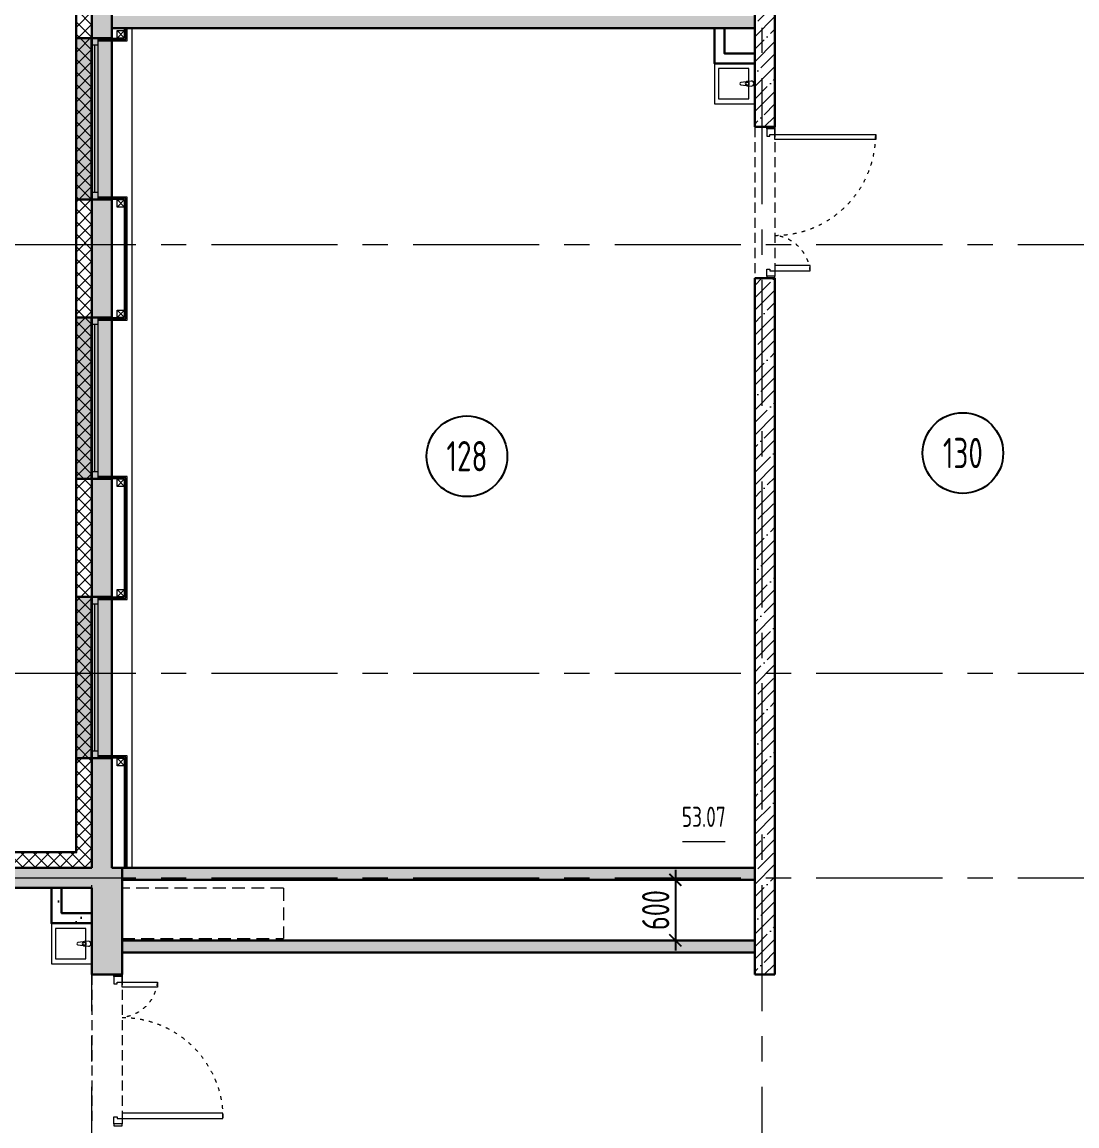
# Model space of a CAD drawing. Header units: millimetres. Extents: x -265044 to 366616, y 0 to 292181.
# Drawn here: x -206246 to -195783, y 62256 to 73201 of the extents above; entities that cross this region are included whole.
import ezdxf
from ezdxf import colors
from ezdxf.entities.mleader import LeaderData, LeaderLine
from ezdxf.enums import TextEntityAlignment as Align
from ezdxf.math import Vec2, Vec3

# ---------------------------------------------------------------- set-up
doc = ezdxf.new("R2010")
doc.units = ezdxf.units.MM
doc.header["$MEASUREMENT"] = 0
doc.header["$PDMODE"] = 3
doc.header["$PDSIZE"] = -4
for name, pattern in [('ACAD_ISO03W100', [30, 12, -18]), ('ADSK_Штриховая_ш2 п1', [3, 2, -1]), ('CENTER', [2, 1.25, -0.25, 0.25, -0.25]), ('HIDDEN2', [4.7625, 3.175, -1.5875])]:
    doc.linetypes.add(name, pattern=pattern)
doc.layers.get('0').update_dxf_attribs({"color": 250, "lineweight": 9})
doc.layers.get('Defpoints').update_dxf_attribs({"color": 6})
for name, color, linetype, lineweight in [('_0', 250, 'Continuous', 9), ('АР_Двери', 5, 'Continuous', 18), ('АР_Маркер экспликации', 239, 'Continuous', 13), ('АР_Навесной фасад', 5, 'Continuous', 5), ('АР_Номер помещения', 1, 'Continuous', 25), ('АР_Окна БЛОК', 250, 'Continuous', 13), ('АР_Оси', 193, 'Continuous', 9), ('АР_Отметки', 250, 'Continuous', 15), ('АР_Перегородки газоблок', 165, 'Continuous', 30), ('АР_Перегородки газоблок_Штрих', 165, 'Continuous', 5), ('АР_Подоконники', 163, 'Continuous', 9), ('АР_Помещения_площадь', 19, 'Continuous', 9), ('АР_Сущ Несущая стена', 202, 'Continuous', 30), ('АР_тонкая линия', 250, 'Continuous', 0), ('АР_Утеплитель', 250, 'Continuous', 9), ('АР_Штриховка монолит', 250, 'Continuous', 9), ('Размер шахт', 95, 'Continuous', 9), ('Сан.техника', 153, 'Continuous', 9), ('Эвакуация', 7, 'Continuous', 9)]:
    doc.layers.add(name, color=color, linetype=linetype, lineweight=lineweight)
doc.styles.add('ISOCPEUR', font='isocpeur.ttf', dxfattribs={"width": 0.7})
doc.styles.get("Standard").update_dxf_attribs({"font": 'isocpeur.ttf'})
doc.dimstyles.new('R_100', dxfattribs={"dimtxt": 270, "dimasz": 120, "dimexe": 100, "dimexo": 0, "dimgap": 60, "dimtad": 1, "dimdec": 0, "dimrnd": 5, "dimzin": 0, "dimdsep": 46, "dimtxsty": 'ISOCPEUR', "dimblk": 'ARCHTICK', "dimcen": 0, "dimdle": 100, "dimclrd": 256, "dimclre": 256, "dimclrt": 256, "dimadec": 0, "dimazin": 0, "dimtfac": 2, "dimtdec": 0, "dimtofl": 0, "dimtmove": 1, "dimatfit": 3, "dimfxl": 1, "dimtvp": 3, "dimtolj": 1, "dimtzin": 0, "dimarcsym": 0})
pattern_1 = [(50, (0, 0), (215.17805, -18.82564), [22.5, -247.5]), (355, (0, 0), (-41.6254, 225.65764), [18, -198]), (100.45144, (17.93, -1.57), (173.55265, 206.832), [19.12206, -210.34263]), (46.1842, (0, 60), (320.1724, -49.6558), [33.75, -371.25]), (96.63564, (26.68, 55.86), (280.3986, 292.2356), [28.6831, -315.51413]), (351.18416, (0, 60), (280.3986, 292.2356), [27, -297]), (21, (30, 45), (179.07212, -120.78567), [22.5, -247.5]), (326, (30, 45), (72.9946, 217.54501), [18, -198]), (71.45144, (44.92, 34.93), (252.06671, 96.75935), [19.12206, -210.34263]), (37.5, (0, 0), (3.647957, 99.868156), [0, -195.6, 0, -201, 0, -198.75]), (7.5, (0, 0), (78.92086, 118.323514), [0, -114.6, 0, -191.1, 0, -75.75]), (327.5, (-66.9, 0), (160.14673, -6.766462), [0, -75, 0, -234, 0, -310.5]), (317.5, (-96.9, 0), (174.95585, 30.031495), [0, -97.5, 0, -155.4, 0, -220.5])]

# ---------------------------------------------------------------- blocks, each defined once
blk = doc.blocks.new('Полуторная_на лестницу')
at = {"color": 8}
for points in [[(75, 80), (75, 1080), (125, 1080), (125, 80)], [(1375, 430), (1375, 80), (1425, 80), (1425, 430)]]:
    blk.add_lwpolyline(points, close=True, dxfattribs=at)
for points in [[(0, 0), (0, 80), (20, 80), (20, 0), (0, 0)], [(20, 80), (20, 0), (90, 0), (90, 30), (75, 30), (75, 80), (20, 80)], [(1480, 80), (1480, 0), (1410, 0), (1410, 30), (1425, 30), (1425, 80), (1480, 80)], [(1500, 0), (1500, 80), (1480, 80), (1480, 0), (1500, 0)]]:
    blk.add_lwpolyline(points, dxfattribs=at)
at = {"color": 8, "linetype": 'ACAD_ISO03W100', "ltscale": 3}
for centre, radius, start, end in [((75, 80), 1000, 0, 90), ((1465, 40), 392, 95.9075, 174.0925)]:
    blk.add_arc(centre, radius, start, end, dxfattribs=at)
blk = doc.blocks.new('*U376')
h = blk.add_hatch(color=8)
h.dxf.hatch_style = 1
h.paths.add_polyline_path([(-1600, 140), (0, 140), (0, -220), (-1600, -220)])
at = {"color": 8, "lineweight": 30}
for p, q in [((-1600, 140), (-1600, -220)), ((0, 140), (0, -220))]:
    blk.add_line(p, q, dxfattribs=at)
at = {"color": 8}
for p, q in [((-1600, 140), (0, 140)), ((-1600, 140), (-1600, 140)), ((-1600, 140), (-1600, 140)), ((0, 140), (0, 140)), ((0, 140), (0, 140)), ((-1600, 0), (0, 0)), ((-1600, -70), (0, -70)), ((-1530, 0), (-1530, -70)), ((-1530, -35), (-70, -35)), ((-70, 0), (-70, -70)), ((0, -220), (-1600, -220))]:
    blk.add_line(p, q, dxfattribs=at)
blk = doc.blocks.new('*U75')
at = {"layer": 'АР_Номер помещения', "color": 8}
blk.add_circle((-14246, 4644), 400, dxfattribs=at)
at = {"layer": 'АР_Помещения_площадь', "color": 8}
blk.add_line((-11685, 822), (-12107, 822), dxfattribs=at)
at = {"color": 8, "style": 'ISOCPEUR', "width": 0.7, "flags": 1}
blk.add_attdef('КАТЕГОРИЯ', (-499, -2092), '', height=250, dxfattribs=at)
at = {"layer": 'АР_Номер помещения', "color": 8, "style": 'ISOCPEUR', "width": 0.7}
blk.add_attdef('НОМЕР_ПОМЕЩЕНИЯ', text='', height=300, dxfattribs=at).set_placement((-14246, 4644), align=Align.MIDDLE_CENTER)
at = {"layer": 'АР_Помещения_площадь', "color": 8, "lineweight": 30, "width": 0.7, "flags": 104}
blk.add_attdef('ИМЯ_ПОМЕЩЕНИЯ', text='', height=100, dxfattribs=at).set_placement((158, 1217), align=Align.MIDDLE_CENTER)
at = {"layer": 'АР_Помещения_площадь', "color": 8, "style": 'ISOCPEUR', "width": 0.7}
blk.add_attdef('ПЛОЩАДЬ_ПОМЕЩЕНИЯ', text='', height=200, dxfattribs=at).set_placement((-11680, 1069), align=Align.MIDDLE_RIGHT)
blk = doc.blocks.new('*U370')
at = {"layer": 'АР_Номер помещения', "color": 8}
blk.add_circle((-18134, 7535), 400, dxfattribs=at)
at = {"layer": 'АР_Помещения_площадь', "color": 8}
blk.add_line((-16195, 693), (-16617, 693), dxfattribs=at)
at = {"color": 8, "style": 'ISOCPEUR', "width": 0.7, "flags": 1}
blk.add_attdef('КАТЕГОРИЯ', (-499, -2092), '', height=250, dxfattribs=at)
at = {"layer": 'АР_Номер помещения', "color": 8, "style": 'ISOCPEUR', "width": 0.7}
blk.add_attdef('НОМЕР_ПОМЕЩЕНИЯ', text='', height=300, dxfattribs=at).set_placement((-18134, 7535), align=Align.MIDDLE_CENTER)
at = {"layer": 'АР_Помещения_площадь', "color": 8, "lineweight": 30, "width": 0.7, "flags": 104}
blk.add_attdef('ИМЯ_ПОМЕЩЕНИЯ', text='', height=100, dxfattribs=at).set_placement((158, 1217), align=Align.MIDDLE_CENTER)
at = {"layer": 'АР_Помещения_площадь', "color": 8, "style": 'ISOCPEUR', "width": 0.7}
blk.add_attdef('ПЛОЩАДЬ_ПОМЕЩЕНИЯ', text='', height=200, dxfattribs=at).set_placement((-16190, 939), align=Align.MIDDLE_RIGHT)
blk = doc.blocks.new('_ArchTick')
at = {"color": 8, "linetype": 'ByBlock', "const_width": 0.15}
blk.add_lwpolyline([(-0.5, -0.5), (0.5, 0.5)], dxfattribs=at)
blk = doc.blocks.new('*D775')
at = {"layer": 'Defpoints', "color": 0, "lineweight": 13, "ltscale": 100, "transparency": 16777216}
for p in [(-199938, 64696), (-199938, 64096), (-199766, 64096)]:
    blk.add_point(p, dxfattribs=at)
at = {"layer": 'Размер шахт', "color": 8, "lineweight": -2, "ltscale": 100, "transparency": 16777216}
for p, q in [((-199766, 64796), (-199766, 63996)), ((-199938, 64696), (-199666, 64696)), ((-199938, 64096), (-199666, 64096))]:
    blk.add_line(p, q, dxfattribs=at)
at = {"layer": 'Размер шахт', "color": 8, "lineweight": -2, "ltscale": 100, "transparency": 16777216, "xscale": 120, "yscale": 120, "zscale": 120}
for p, rotation in [((-199766, 64696), 90), ((-199766, 64096), 270)]:
    blk.add_blockref('_ArchTick', p, dxfattribs=dict(at, rotation=rotation))
at = {"layer": 'Размер шахт', "color": 8, "ltscale": 100, "transparency": 16777216, "insert": (-199961, 64396), "char_height": 270, "attachment_point": 5, "rotation": 90, "style": 'ISOCPEUR'}
blk.add_mtext('\\A1;600', dxfattribs=at)
blk = doc.blocks.new('сан.техника')
at = {"layer": 'Сан.техника', "color": 8, "linetype": 'Continuous', "lineweight": 5}
for p, q in [((-27, 168), (-79, 161)), ((-27, 168), (-79, 161)), ((-79, 139), (-27, 132)), ((-79, 139), (-27, 132)), ((25, 175), (-17, 171)), ((25, 175), (-17, 171)), ((-17, 129), (25, 125)), ((-17, 129), (25, 125)), ((-15, 164), (0, 164)), ((-15, 164), (0, 164)), ((0, 136), (-15, 136)), ((0, 136), (-15, 136)), ((0, 164), (0, 136)), ((0, 164), (0, 136))]:
    blk.add_line(p, q, dxfattribs=at)
for points in [[(59, 350), (-341, 350), (-341, -50), (59, -50)], [(0, 300), (-300, 300), (-300, 0), (0, 0)], [(0, 300), (-300, 300), (-300, 0), (0, 0)]]:
    blk.add_lwpolyline(points, close=True, dxfattribs=at)
for centre, radius, start, end in [((-78, 150), 11.2, 97.1386, 262.8608), ((-78, 150), 11.2, 97.1386, 262.8608), ((-15, 150), 21.1, 122.7707, 237.2287), ((-15, 150), 21.1, 122.7707, 237.2287), ((-15, 150), 13.6, 89.9997, 269.9997), ((-15, 150), 13.6, 89.9997, 269.9997), ((-15, 150), 21.1, 95.1693, 122.7707), ((-15, 150), 21.1, 95.1693, 122.7707), ((-15, 150), 21.1, 237.2287, 264.8301), ((-15, 150), 21.1, 237.2287, 264.8301), ((25, 150), 25, 269.9997, 89.9997), ((25, 150), 25, 269.9997, 89.9997)]:
    blk.add_arc(centre, radius, start, end, dxfattribs=at)
blk = doc.blocks.new('_DotSmall')
at = {"color": 8, "linetype": 'ByBlock', "const_width": 0.5}
blk.add_lwpolyline([(-0.0625, 0, 1), (0.0625, 0, 1)], format="xyb", close=True, dxfattribs=at)
blk = doc.blocks.new('A$Ce02d65bd')
at = {"color": 8, "ltscale": 100}
for points in [[(0, 0), (0, 75), (75, 75), (75, 0), (0, 0)], [(0, 0), (75, 75)], [(0, 75), (75, 0)]]:
    blk.add_lwpolyline(points, dxfattribs=at)

msp = doc.modelspace()

# ---------------------------------------------------------------- hatches: boundary and pattern name
at = {"layer": 'АР_Перегородки газоблок', "ltscale": 100}
h = msp.add_hatch(dxfattribs=at)
h.set_pattern_fill('AR-CONC', color=8, scale=2, angle=180)
h.set_pattern_definition([(230, (202066.07, 205908.3), (-364.36934, 31.87817), [38.1, -419.1]), (175, (202066.07, 205908.3), (70.48684, -382.1137), [30.48, -335.28117]), (280.451445, (202035.7, 205910.96), (-293.8825, -350.2355), [32.38002, -356.1805]), (226.1842, (202066.07, 205806.7), (-542.1581, 84.08466), [57.15, -628.65]), (276.63556, (202020.9, 205813.7), (-474.8083, -494.85225), [48.57005, -534.2712]), (171.18415, (202066.1, 205806.7), (-474.8083, -494.85225), [45.7199, -502.91946]), (201, (202015.27, 205832.1), (-303.22878, 204.5304), [38.1, -419.1]), (146, (202015.27, 205832.1), (-123.60406, -368.37593), [30.48, -335.28]), (251.451445, (201990, 205849.15), (-426.83284, -163.84554), [32.38002, -356.17988]), (217.5, (202066.07, 205908.31), (-6.177207, -169.110078), [0, -331.216, 0, -340.36, 0, -336.55]), (187.5, (202066.07, 205908.3), (-133.639325, -200.36115), [0, -194.056, 0, -323.596, 0, -128.27]), (147.5, (202179.36, 205908.31), (-271.18119, 11.45749), [0, -127, 0, -396.24, 0, -525.78]), (137.5, (202230.16, 205908.3), (-296.25836, -50.85298), [0, -165.1, 0, -263.144, 0, -373.38])])
h.paths.add_polyline_path([(-205953.9, 64265.7), (-205553.9, 64265.7), (-205553.9, 64365.7), (-205853.9, 64365.7), (-205853.9, 64615.7), (-205953.9, 64615.7)])
at = {"layer": 'АР_Перегородки газоблок_Штрих', "ltscale": 100}
h = msp.add_hatch(dxfattribs=at)
h.set_pattern_fill('AR-CONC', color=8, scale=30)
h.set_pattern_definition(pattern_1)
h.paths.add_polyline_path([(-198978.8, 73260.7), (-205353.9, 73260.7), (-205353.9, 73140.7), (-198978.9, 73140.7)])
h = msp.add_hatch(dxfattribs=at)
h.set_pattern_fill('AR-CONC', color=8, scale=30)
h.set_pattern_definition(pattern_1)
h.paths.add_polyline_path([(-198978.5, 64815.7), (-205253.9, 64815.7), (-205253.9, 64695.7), (-198978.9, 64696.5), (-198979.2, 64695.7)])
h = msp.add_hatch(dxfattribs=at)
h.set_pattern_fill('AR-CONC', color=8, scale=30)
h.set_pattern_definition(pattern_1)
h.paths.add_polyline_path([(-198978.5, 64095.7), (-205253.9, 64095.7), (-205253.9, 63975.7), (-198978.9, 63976.5), (-198979.2, 63975.7)])
at = {"layer": 'АР_Утеплитель', "ltscale": 100}
h = msp.add_hatch(dxfattribs=at)
h.set_pattern_fill('ANSI37', color=8, scale=700)
h.set_pattern_definition([(45, (-1156900.49, 104359.21), (-61.871843, 61.871843), []), (135, (-1156900.49, 104359.21), (-61.871843, -61.871843), [])])
h.paths.add_polyline_path([(-195712.5, 61455.7), (-195712.5, 61305.7), (-190533.9, 61305.7), (-190533.9, 66495.7), (-182210.4, 66495.7), (-182210.4, 66645.7), (-190683.9, 66645.7), (-190683.9, 61455.7)])
h.paths.add_polyline_path([(-195960.4, 61305.7), (-195960.4, 61455.7), (-198803.9, 61455.7), (-198803.9, 55105.7), (-211903.9, 55105.7), (-211903.9, 64815.7), (-205553.9, 64815.7), (-205553.9, 82045.7), (-212554, 82045.7), (-212554, 83765.7), (-212704, 83765.7), (-212704, 81895.7), (-205703.9, 81895.7), (-205703.9, 64965.7), (-212053.9, 64965.7), (-212053.9, 54955.7), (-198653.9, 54955.7), (-198653.9, 61305.7)])
at = {"layer": 'АР_Штриховка монолит', "ltscale": 100}
h = msp.add_hatch(dxfattribs=at)
h.set_pattern_fill('ANSI35', color=8, scale=700)
h.set_pattern_definition([(45, (-1163391.66, 165205.58), (-123.743687, 123.743687), []), (45, (-1163267.92, 165205.58), (-123.743687, 123.743687), [218.75, -43.75, 0, -43.75])])
h.paths.add_polyline_path([(-205353.9, 82485.7), (-205553.9, 82485.7), (-205553.9, 64815.7), (-211903.9, 64815.7), (-211903.9, 55105.7), (-199003.9, 55105.7), (-199003.9, 55305.7), (-211703.9, 55305.7), (-211703.9, 64615.7), (-205553.9, 64615.7), (-205553.9, 63755.7), (-205253.9, 63755.7), (-205253.9, 64815.7), (-205353.9, 64815.7)])
h = msp.add_hatch(dxfattribs=at)
h.set_pattern_fill('ANSI35', color=8, scale=700)
h.set_pattern_definition([(45, (-1173181.66, 170720.58), (-123.743687, 123.743687), []), (45, (-1173057.92, 170720.58), (-123.743687, 123.743687), [218.75, -43.75, 0, -43.75])])
h.paths.add_polyline_path([(-198778.9, 73530.8), (-198978.9, 73530.8), (-198978.9, 72160.7), (-198778.9, 72160.7)])
h = msp.add_hatch(dxfattribs=at)
h.set_pattern_fill('ANSI35', color=8, scale=700)
h.set_pattern_definition([(45, (-1173181.66, 162315.58), (-123.743687, 123.743687), []), (45, (-1173057.92, 162315.58), (-123.743687, 123.743687), [218.75, -43.75, 0, -43.75])])
h.paths.add_polyline_path([(-198778.9, 70660.7), (-198978.9, 70660.7), (-198978.9, 63755.7), (-198778.9, 63755.7)])

# ---------------------------------------------------------------- linework, layer by layer
at = {"color": 8}
for points in [[(-205539.5, 73040.7), (-205228.2, 73040.7), (-205228.2, 73140.7)], [(-205493.9, 73015.7), (-205203.2, 73015.7), (-205203.2, 73140.7)], [(-205493.9, 73028.2), (-205215.7, 73028.2), (-205215.7, 73140.7)], [(-205539.5, 70270.7), (-205228.2, 70270.7), (-205228.2, 71440.7), (-205606, 71440.7)], [(-205493.9, 70245.7), (-205203.2, 70245.7), (-205203.2, 71465.7), (-205493.9, 71465.7)], [(-205493.9, 70258.2), (-205215.7, 70258.2), (-205215.7, 71453.2), (-205493.9, 71453.2)], [(-205539.5, 67500.7), (-205228.2, 67500.7), (-205228.2, 68670.7), (-205606, 68670.7)], [(-205493.9, 67475.7), (-205203.2, 67475.7), (-205203.2, 68695.7), (-205493.9, 68695.7)], [(-205493.9, 67488.2), (-205215.7, 67488.2), (-205215.7, 68683.2), (-205493.9, 68683.2)], [(-205203.2, 64815.7), (-205203.2, 65925.7), (-205493.9, 65925.7)], [(-205215.7, 64815.7), (-205215.7, 65913.2), (-205493.9, 65913.2)], [(-205228.2, 64815.7), (-205228.2, 65900.7), (-205493.9, 65900.7)]]:
    msp.add_lwpolyline(points, dxfattribs=at)
at = {"layer": 'АР_Навесной фасад', "color": 8, "ltscale": 100}
for p, q in [((-205713.9, 64975.7), (-205713.9, 81885.7)), ((-205703.9, 64965.7), (-205703.9, 81895.7)), ((-212064.2, 64975.7), (-205713.9, 64975.7)), ((-212054.2, 64965.7), (-205703.9, 64965.7))]:
    msp.add_line(p, q, dxfattribs=at)
at = {"layer": 'АР_Оси', "color": 8, "linetype": 'CENTER', "ltscale": 1000}
for p, q in [((-205553.9, 53394.4), (-205553.9, 87278.3)), ((-198903.9, 53394.4), (-198903.9, 82776.9)), ((-224367.6, 70995.7), (-140770.4, 70995.7)), ((-224367.6, 66745.7), (-140770.4, 66745.7)), ((-224367.6, 64715.7), (-140770.4, 64715.7))]:
    msp.add_line(p, q, dxfattribs=at)
at = {"layer": 'АР_Перегородки газоблок', "color": 8, "ltscale": 100}
for points in [[(-205353.9, 73140.7), (-198978.9, 73140.7)], [(-205253.9, 64815.7), (-198978.9, 64815.7)], [(-205253.9, 64695.7), (-198978.9, 64695.7)], [(-198978.9, 64095.7), (-205253.9, 64095.7)], [(-198978.9, 63975.7), (-205253.9, 63975.7)]]:
    msp.add_lwpolyline(points, dxfattribs=at)
for points in [[(-198978.9, 72790.7), (-199378.9, 72790.7), (-199378.9, 73140.7), (-199278.9, 73140.7), (-199278.9, 72890.7), (-198978.9, 72890.7)], [(-205553.9, 64265.7), (-205953.9, 64265.7), (-205953.9, 64615.7), (-205853.9, 64615.7), (-205853.9, 64365.7), (-205553.9, 64365.7)]]:
    msp.add_lwpolyline(points, close=True, dxfattribs=at)
at = {"layer": 'АР_Подоконники', "color": 8, "ltscale": 100}
msp.add_line((-205153.9, 64815.7), (-205153.9, 73140.7), dxfattribs=at)
at = {"layer": 'АР_Сущ Несущая стена', "color": 8, "ltscale": 100}
for p, q in [((-205553.9, 64815.7), (-205553.9, 82685.7)), ((-205353.9, 64815.7), (-205353.9, 82485.7)), ((-198978.9, 72160.7), (-198978.9, 73530.8)), ((-198778.9, 72160.7), (-198778.9, 73530.8)), ((-198978.9, 72160.7), (-198778.9, 72160.7)), ((-198978.9, 63755.7), (-198978.9, 70660.7)), ((-198978.9, 70660.7), (-198778.9, 70660.7)), ((-198778.9, 63755.7), (-198778.9, 70660.7)), ((-211903.9, 64815.7), (-205553.9, 64815.7)), ((-205353.9, 64815.7), (-205253.9, 64815.7)), ((-205253.9, 64815.7), (-205253.9, 63755.7)), ((-211703.9, 64615.7), (-205553.9, 64615.7)), ((-205553.9, 64615.7), (-205553.9, 63755.7)), ((-205553.9, 63755.7), (-205253.9, 63755.7)), ((-198978.9, 63755.7), (-198778.9, 63755.7))]:
    msp.add_line(p, q, dxfattribs=at)
at = {"layer": 'АР_тонкая линия', "color": 8, "linetype": 'ADSK_Штриховая_ш2 п1', "ltscale": 50}
for p, q in [((-198978.9, 72160.7), (-198978.9, 70660.7)), ((-198778.9, 72160.7), (-198778.9, 70660.7)), ((-205553.9, 63755.7), (-205553.9, 62255.7)), ((-205253.9, 63755.7), (-205253.9, 62255.7))]:
    msp.add_line(p, q, dxfattribs=at)
at = {"layer": 'Эвакуация', "color": 8, "linetype": 'HIDDEN2', "lineweight": 18, "ltscale": 40}
for p, q in [((-203653.9, 64613.4), (-205253.9, 64613.4)), ((-203653.9, 64613.4), (-203653.9, 64113.4)), ((-205253.9, 64113.4), (-203653.9, 64113.4))]:
    msp.add_line(p, q, dxfattribs=at)
at = {"layer": 'Эвакуация', "color": 8, "lineweight": 18}
msp.add_line((-205253.9, 64613.4), (-205253.9, 64113.4), dxfattribs=at)
at = {"layer": 'Эвакуация', "color": 8}
msp.add_line((-205253.9, 64113.4), (-205253.9, 64613.4), dxfattribs=at)

# ---------------------------------------------------------------- block references
at = {"layer": '_0', "color": 8, "lineweight": -3, "ltscale": 500, "rotation": 90}
for p in [(-205228.2, 73040.7), (-205228.2, 71365.7), (-205228.2, 70270.7), (-205228.2, 68595.7), (-205228.2, 67500.7), (-205228.2, 65825.7)]:
    msp.add_blockref('A$Ce02d65bd', p, dxfattribs=at)
at = {"layer": 'АР_Двери', "color": 8, "rotation": 270}
msp.add_blockref('Полуторная_на лестницу', (-198858.9, 72160.7), dxfattribs=at)
at = {"layer": 'АР_Двери', "color": 8, "xscale": -1, "rotation": 270}
msp.add_blockref('Полуторная_на лестницу', (-205333.9, 62255.7), dxfattribs=at)
at = {"layer": 'АР_Маркер экспликации', "color": 8}
ref = msp.add_blockref('*U75', (-187586.7, 64252.1), dxfattribs=at)
ref.add_attrib('НОМЕР_ПОМЕЩЕНИЯ', '128', dxfattribs={"layer": 'АР_Номер помещения', "color": 8, "height": 300, "style": 'ISOCPEUR', "width": 0.7}).set_placement((-201832.7, 68896.3), align=Align.MIDDLE_CENTER)
ref.add_attrib('ПЛОЩАДЬ_ПОМЕЩЕНИЯ', '53.07', dxfattribs={"layer": 'АР_Помещения_площадь', "color": 8, "height": 200, "style": 'ISOCPEUR', "width": 0.7}).set_placement((-199266.4, 65320.7), align=Align.MIDDLE_RIGHT)
ref = msp.add_blockref('*U370', (-178780.3, 61392.1), dxfattribs=at)
ref.add_attrib('НОМЕР_ПОМЕЩЕНИЯ', '130', dxfattribs={"layer": 'АР_Номер помещения', "color": 8, "height": 300, "style": 'ISOCPEUR', "width": 0.7}).set_placement((-196914.2, 68927.6), align=Align.MIDDLE_CENTER)
ref.add_attrib('ПЛОЩАДЬ_ПОМЕЩЕНИЯ', '78.03', dxfattribs={"layer": 'АР_Помещения_площадь', "color": 8, "height": 200, "style": 'ISOCPEUR', "width": 0.7}).set_placement((-194970.3, 62331.2), align=Align.MIDDLE_RIGHT)
at = {"layer": 'АР_Окна БЛОК', "color": 8, "rotation": 270}
for p in [(-205493.9, 71440.7), (-205493.9, 68670.7), (-205493.9, 65900.7)]:
    msp.add_blockref('*U376', p, dxfattribs=at)
at = {"layer": 'Сан.техника', "color": 8}
for p in [(-199037.9, 72440.7), (-205612.9, 63911.9)]:
    msp.add_blockref('сан.техника', p, dxfattribs=at)

# ---------------------------------------------------------------- dimensions: what is measured, and where the dimension line sits
at = {"layer": 'Размер шахт', "color": 8, "ltscale": 100}
dim = msp.add_linear_dim(base=(-199765.7, 64095.7), p1=(-199938, 64695.7), p2=(-199938, 64095.7), angle=90, dimstyle='R_100', override={"dimpost": '\\X', "dimclrd": 8, "dimclre": 8, "dimclrt": 8, "dimfxl": 300, "dimarcsym": 1}, dxfattribs=at)
dim.commit()
dim.dimension.update_dxf_attribs({"geometry": '*D775', "text_midpoint": (-199960.7, 64395.7)})

# ---------------------------------------------------------------- leaders
at = {"layer": 'АР_Отметки', "color": 8}
ml = msp.add_multileader_mtext('Standard', dxfattribs=at)
ml.set_content('%%P0,000', color=8, style='ISOCPEUR')
ml.set_leader_properties(color=8, linetype='Continuous', lineweight=-1)
ml.set_arrow_properties(name='DOTSMALL')
ml.build(insert=Vec2(0, 0))
ml.multileader.update_dxf_attribs({"has_text_frame": 1, "text_left_attachment_type": 4, "text_right_attachment_type": 4, "dogleg_length": 100, "arrow_head_size": 180})
ctx = ml.context
ctx.base_point, ctx.char_height, ctx.arrow_head_size, ctx.landing_gap_size, ctx.plane_origin = Vec3(-202684.2, 121780.9, -0.2), 250, 180, 50, Vec3(-205755.3, 120191.3, -0.2)
ctx.left_attachment, ctx.right_attachment = 4, 4
notes = []
notes.append((ctx, [(0, (0, 0, 0), (0, 0), (1, 0), 1, [])]))
ctx.mtext.insert, ctx.mtext.width, ctx.mtext.line_spacing_style, ctx.mtext.flow_direction = Vec3(-202634.2, 122114.2, -0.2), 852.697, 2, 5
ml = msp.add_multileader_mtext('Standard', dxfattribs=at)
ml.set_content('%%P0,000', color=8, style='ISOCPEUR')
ml.set_leader_properties(color=8, linetype='Continuous', lineweight=-1)
ml.set_arrow_properties(name='DOTSMALL')
ml.build(insert=Vec2(0, 0))
ml.multileader.update_dxf_attribs({"has_text_frame": 1, "text_left_attachment_type": 4, "text_right_attachment_type": 4, "dogleg_length": 100, "arrow_head_size": 180})
ctx = ml.context
ctx.base_point, ctx.char_height, ctx.arrow_head_size, ctx.landing_gap_size, ctx.plane_origin = Vec3(-210956.5, 105207.4), 250, 180, 50, Vec3(-213117.7, 104258.7)
ctx.left_attachment, ctx.right_attachment = 4, 4
notes.append((ctx, [(0, (0, 0, 0), (0, 0), (1, 0), 1, [])]))
ctx.mtext.insert, ctx.mtext.width, ctx.mtext.line_spacing_style, ctx.mtext.flow_direction = Vec3(-210906.5, 105540.8), 852.697, 2, 5
ml = msp.add_multileader_mtext('Standard', dxfattribs=at)
ml.set_content('{\\W0.8;-2,250}', color=8, style='ISOCPEUR')
ml.set_leader_properties(color=8, linetype='Continuous', lineweight=-1)
ml.set_arrow_properties(name='DOTSMALL')
ml.build(insert=Vec2(0, 0))
ml.multileader.update_dxf_attribs({"has_text_frame": 1, "text_left_attachment_type": 4, "text_right_attachment_type": 4, "dogleg_length": 100, "arrow_head_size": 180})
ctx = ml.context
ctx.base_point, ctx.char_height, ctx.arrow_head_size, ctx.landing_gap_size, ctx.plane_origin = Vec3(-196726.2, 103259.9), 250, 180, 50, Vec3(-196931.3, 102539.6)
ctx.left_attachment, ctx.right_attachment = 4, 4
notes.append((ctx, [(0, (0, 0, 0), (0, 0), (1, 0), 1, [])]))
ctx.mtext.insert, ctx.mtext.width, ctx.mtext.defined_height, ctx.mtext.line_spacing_style, ctx.mtext.flow_direction = Vec3(-196676.2, 103593.3), 769.989, 343.9, 2, 5
ml = msp.add_multileader_mtext('Standard', dxfattribs=at)
ml.set_content('%%P0,000', color=8, style='ISOCPEUR')
ml.set_leader_properties(color=8, linetype='Continuous', lineweight=-1)
ml.set_arrow_properties(name='DOTSMALL')
ml.build(insert=Vec2(0, 0))
ml.multileader.update_dxf_attribs({"has_text_frame": 1, "text_left_attachment_type": 4, "text_right_attachment_type": 4, "dogleg_length": 100, "arrow_head_size": 180})
ctx = ml.context
ctx.base_point, ctx.char_height, ctx.arrow_head_size, ctx.landing_gap_size, ctx.plane_origin = Vec3(-214349.8, 102516.7), 250, 180, 50, Vec3(-217420.9, 100927.1)
ctx.left_attachment, ctx.right_attachment = 4, 4
notes.append((ctx, [(0, (0, 0, 0), (0, 0), (1, 0), 1, [])]))
ctx.mtext.insert, ctx.mtext.width, ctx.mtext.line_spacing_style, ctx.mtext.flow_direction = Vec3(-214299.8, 102850), 852.697, 2, 5
ml = msp.add_multileader_mtext('Standard', dxfattribs=at)
ml.set_content('-2,500', color=8, style='ISOCPEUR')
ml.set_leader_properties(color=8, linetype='Continuous', lineweight=-1)
ml.set_arrow_properties(name='DOTSMALL')
ml.build(insert=Vec2(0, 0))
ml.multileader.update_dxf_attribs({"has_text_frame": 1, "text_left_attachment_type": 4, "text_right_attachment_type": 4, "dogleg_length": 100, "arrow_head_size": 180})
ctx = ml.context
ctx.base_point, ctx.char_height, ctx.arrow_head_size, ctx.landing_gap_size, ctx.plane_origin = Vec3(-213774.6, 100681.9), 250, 180, 50, Vec3(-215935.9, 100090.7)
ctx.left_attachment, ctx.right_attachment = 4, 4
notes.append((ctx, [(0, (0, 0, 0), (0, 0), (1, 0), 1, [])]))
ctx.mtext.insert, ctx.mtext.width, ctx.mtext.line_spacing_style, ctx.mtext.flow_direction = Vec3(-213724.6, 101015.2), 852.697, 2, 5
ml = msp.add_multileader_mtext('Standard', dxfattribs=at)
ml.set_content('-0,880', color=8, style='ISOCPEUR')
ml.set_leader_properties(color=8, linetype='Continuous', lineweight=-1)
ml.set_arrow_properties(name='DOTSMALL')
ml.build(insert=Vec2(0, 0))
ml.multileader.update_dxf_attribs({"has_text_frame": 1, "text_left_attachment_type": 4, "text_right_attachment_type": 4, "dogleg_length": 100, "arrow_head_size": 180})
ctx = ml.context
ctx.base_point, ctx.char_height, ctx.arrow_head_size, ctx.landing_gap_size, ctx.plane_origin = Vec3(-213834.7, 97124.7, 0), 250, 180, 50, Vec3(-216149.9, 96698.7, 0)
ctx.left_attachment, ctx.right_attachment = 4, 4
notes.append((ctx, [(0, (0, 0, 0), (0, 0), (1, 0), 1, [])]))
ctx.mtext.insert, ctx.mtext.width, ctx.mtext.line_spacing_style, ctx.mtext.flow_direction = Vec3(-213784.7, 97458, 0), 525.177, 2, 5
ml = msp.add_multileader_mtext('Standard', dxfattribs=at)
ml.set_content('%%P0,000', color=8, style='ISOCPEUR')
ml.set_leader_properties(color=8, linetype='Continuous', lineweight=-1)
ml.set_arrow_properties(name='DOTSMALL')
ml.build(insert=Vec2(0, 0))
ml.multileader.update_dxf_attribs({"has_text_frame": 1, "text_left_attachment_type": 4, "text_right_attachment_type": 4, "dogleg_length": 100, "arrow_head_size": 180})
ctx = ml.context
ctx.base_point, ctx.char_height, ctx.arrow_head_size, ctx.landing_gap_size, ctx.plane_origin = Vec3(-213792, 95209.1, 0), 250, 180, 50, Vec3(-216863.1, 93619.6, 0)
ctx.left_attachment, ctx.right_attachment = 4, 4
notes.append((ctx, [(0, (0, 0, 0), (0, 0), (1, 0), 1, [])]))
ctx.mtext.insert, ctx.mtext.width, ctx.mtext.line_spacing_style, ctx.mtext.flow_direction = Vec3(-213742, 95542.4, 0), 852.697, 2, 5
ml = msp.add_multileader_mtext('Standard', dxfattribs=at)
ml.set_content('0,000', color=8, style='ISOCPEUR')
ml.set_leader_properties(color=8, linetype='Continuous', lineweight=-1)
ml.set_arrow_properties(name='DOTSMALL')
ml.build(insert=Vec2(0, 0))
ml.multileader.update_dxf_attribs({"has_text_frame": 1, "text_left_attachment_type": 4, "text_right_attachment_type": 4, "dogleg_length": 100, "arrow_head_size": 180})
ctx = ml.context
ctx.base_point, ctx.char_height, ctx.arrow_head_size, ctx.landing_gap_size, ctx.plane_origin = Vec3(-210568.6, 94836.5, 0), 250, 180, 50, Vec3(-212729.8, 94245.2, 0)
ctx.left_attachment, ctx.right_attachment = 4, 4
notes.append((ctx, [(0, (0, 0, 0), (0, 0), (1, 0), 1, [])]))
ctx.mtext.insert, ctx.mtext.width, ctx.mtext.line_spacing_style, ctx.mtext.flow_direction = Vec3(-210518.6, 95169.8, 0), 852.697, 2, 5
ml = msp.add_multileader_mtext('Standard', dxfattribs=at)
ml.set_content('-2,550', color=8, style='ISOCPEUR')
ml.set_leader_properties(color=8, linetype='Continuous', lineweight=-1)
ml.set_arrow_properties(name='DOTSMALL')
ml.build(insert=Vec2(0, 0))
ml.multileader.update_dxf_attribs({"has_text_frame": 1, "text_left_attachment_type": 4, "text_right_attachment_type": 4, "dogleg_length": 100, "arrow_head_size": 180})
ctx = ml.context
ctx.base_point, ctx.char_height, ctx.arrow_head_size, ctx.landing_gap_size, ctx.plane_origin = Vec3(-213699, 88510.6), 250, 180, 50, Vec3(-212757.4, 87157)
ctx.left_attachment, ctx.right_attachment = 4, 4
notes.append((ctx, [(0, (0, 0, 0), (0, 0), (1, 0), 1, [])]))
ctx.mtext.insert, ctx.mtext.width, ctx.mtext.defined_height, ctx.mtext.line_spacing_style, ctx.mtext.flow_direction = Vec3(-213649, 88844), 599.198, 407.5, 2, 5
ml = msp.add_multileader_mtext('Standard', dxfattribs=at)
ml.set_content('Л.2', color=8, style='ISOCPEUR')
ml.set_leader_properties(color=8, linetype='Continuous', lineweight=-1)
ml.set_arrow_properties(name='DOTSMALL')
ml.build(insert=Vec2(0, 0))
ml.multileader.update_dxf_attribs({"has_text_frame": 1, "text_left_attachment_type": 4, "text_right_attachment_type": 4, "dogleg_length": 100, "arrow_head_size": 180})
ctx = ml.context
ctx.base_point, ctx.char_height, ctx.arrow_head_size, ctx.landing_gap_size, ctx.plane_origin = Vec3(-198536.5, 79841.8, 0), 250, 180, 50, Vec3(-134626.9, 68873.5, 0)
ctx.left_attachment, ctx.right_attachment = 4, 4
notes.append((ctx, [(0, (0, 0, 0), (0, 0), (1, 0), 1, [])]))
ctx.mtext.insert, ctx.mtext.width, ctx.mtext.line_spacing_style, ctx.mtext.flow_direction = Vec3(-198486.5, 80175.1, 0), 852.697, 2, 5
for ctx, leaders in notes:
    for number, flags, end, landing, length, lines in leaders:
        leader = LeaderData()
        leader.index, (leader.has_last_leader_line, leader.has_dogleg_vector, leader.attachment_direction) = number, flags
        leader.last_leader_point, leader.dogleg_vector, leader.dogleg_length = Vec3(end), Vec3(landing), length
        for number, points, colour, breaks in lines:
            line = LeaderLine()
            line.index, line.vertices, line.color, line.breaks = number, Vec3.list(points), colors.encode_raw_color(colour), breaks
            leader.lines.append(line)
        ctx.leaders.append(leader)

doc.saveas('drawing.dxf')
